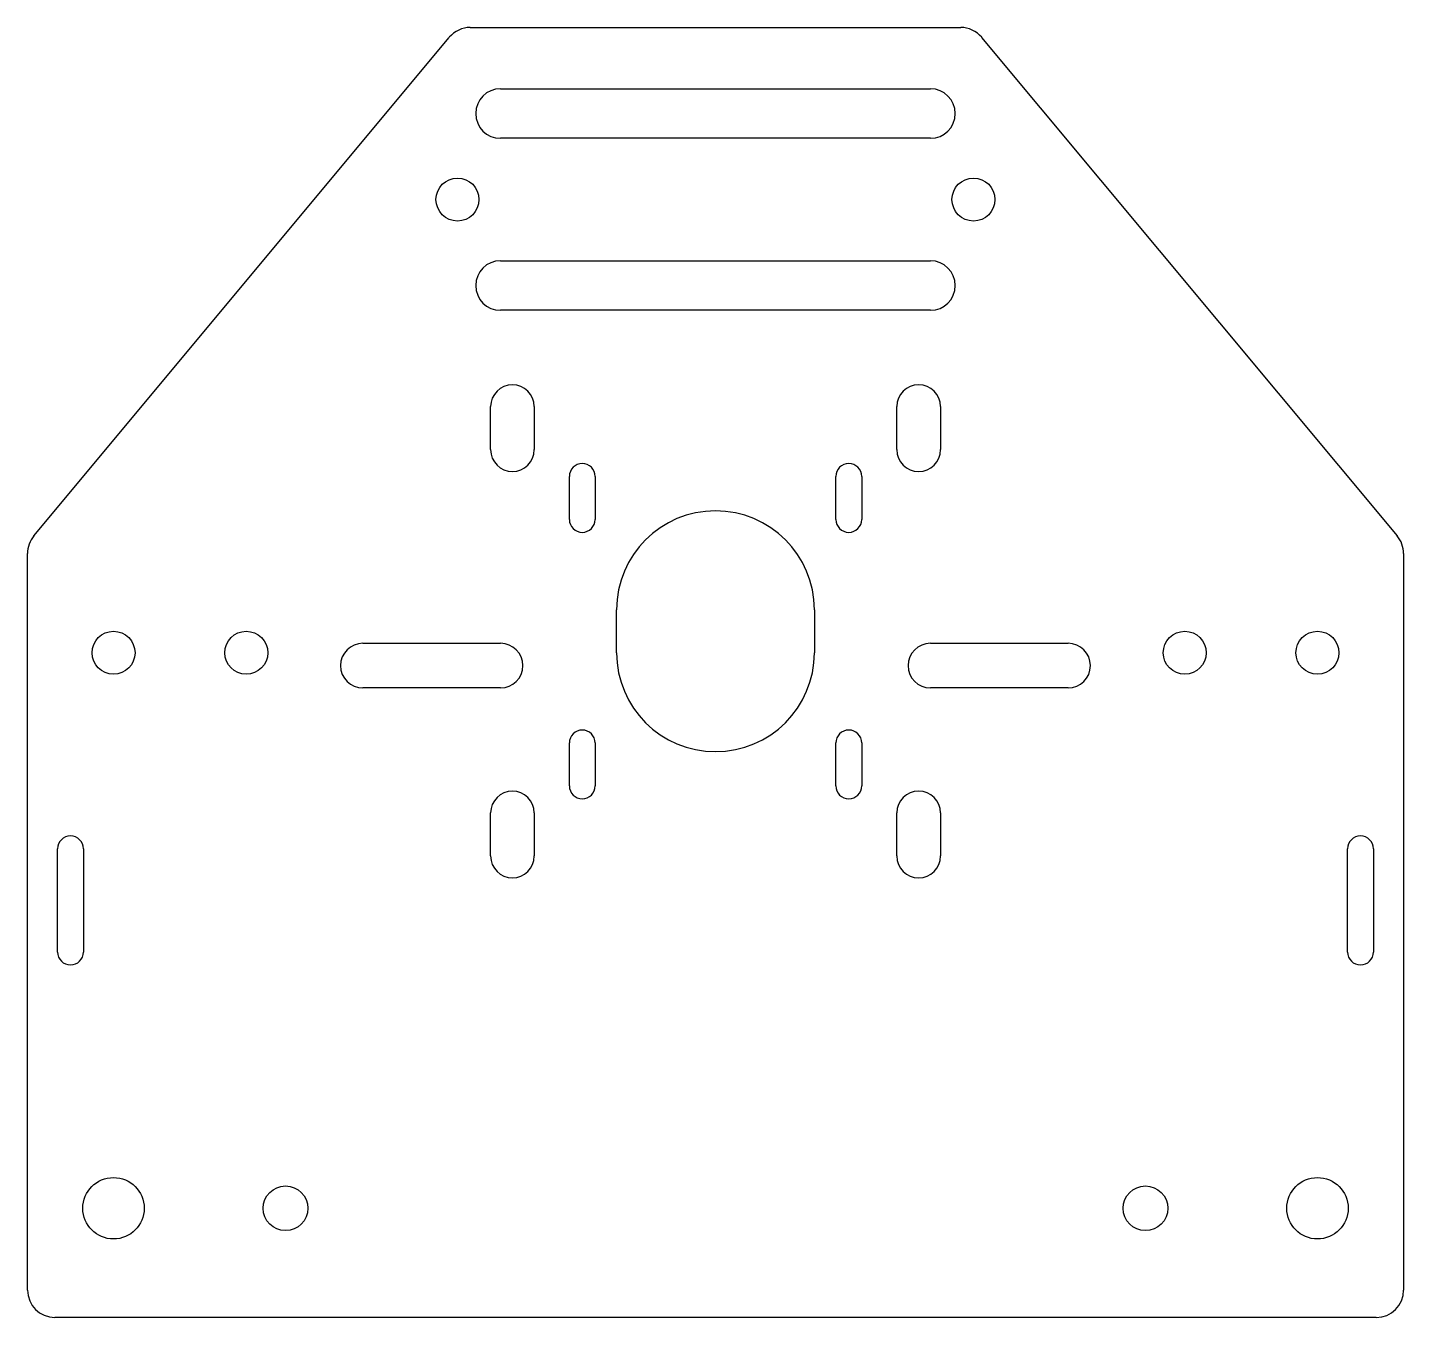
# Model space of a CAD drawing. Header units: millimetres. Extents: x 68 to 228, y 91 to 241.
import ezdxf

# ---------------------------------------------------------------- set-up
doc = ezdxf.new("R2010")
doc.units = ezdxf.units.MM
doc.layers.get('0').update_dxf_attribs({"linetype": 'CONTINUOUS'})
doc.layers.add('Visible (ANSI)', color=7, linetype='CONTINUOUS')

msp = doc.modelspace()

# ---------------------------------------------------------------- linework, layer by layer
for p, q in [((122.59, 233.65), (172.59, 233.65)), ((172.59, 227.9), (122.59, 227.9)), ((122.59, 213.65), (172.59, 213.65)), ((172.59, 207.9), (122.59, 207.9)), ((106.59, 169.17), (122.59, 169.17)), ((172.59, 169.17), (188.59, 169.17)), ((122.59, 163.97), (106.59, 163.97)), ((188.59, 163.97), (172.59, 163.97))]:
    msp.add_line(p, q)
at = {"layer": 'Visible (ANSI)'}
for p, q in [((119.08, 240.77), (176.1, 240.77)), ((68.33, 181.66), (116.64, 239.63)), ((178.54, 239.63), (226.86, 181.66)), ((121.44, 191.69), (121.44, 196.69)), ((126.52, 196.69), (126.52, 191.69)), ((168.68, 191.69), (168.68, 196.69)), ((173.76, 196.69), (173.76, 191.69)), ((130.6, 183.57), (130.6, 188.57)), ((133.6, 188.57), (133.6, 183.57)), ((161.59, 183.57), (161.59, 188.57)), ((164.59, 188.57), (164.59, 183.57)), ((67.59, 93.95), (67.59, 179.62)), ((227.59, 179.62), (227.59, 93.95)), ((136.09, 168.07), (136.09, 173.07)), ((159.09, 173.07), (159.09, 168.07)), ((130.6, 152.58), (130.6, 157.58)), ((133.6, 157.58), (133.6, 152.58)), ((161.59, 152.58), (161.59, 157.58)), ((164.59, 157.58), (164.59, 152.58)), ((121.44, 144.44), (121.44, 149.44)), ((126.52, 149.44), (126.52, 144.44)), ((168.68, 144.44), (168.68, 149.44)), ((173.76, 149.44), (173.76, 144.44)), ((71.09, 133.27), (71.09, 145.27)), ((74.09, 145.27), (74.09, 133.27)), ((221.09, 133.27), (221.09, 145.27)), ((224.09, 145.27), (224.09, 133.27)), ((224.42, 90.77), (70.77, 90.77))]:
    msp.add_line(p, q, dxfattribs=at)
for centre, radius in [((117.59, 220.77), 2.5), ((177.59, 220.77), 2.5), ((77.59, 168.07), 2.5), ((93.03, 168.07), 2.5), ((202.16, 168.07), 2.5), ((217.59, 168.07), 2.5), ((77.59, 103.47), 3.57), ((97.59, 103.47), 2.6), ((197.59, 103.47), 2.6), ((217.59, 103.47), 3.57)]:
    msp.add_circle(centre, radius, dxfattribs=at)
for centre, radius, start, end in [((119.08, 237.6), 3.18, 90, 140.1944), ((176.1, 237.6), 3.18, 39.8056, 90), ((122.59, 230.77), 2.88, 90, 270), ((172.59, 230.77), 2.88, 270, 90), ((122.59, 210.77), 2.88, 90, 270), ((172.59, 210.77), 2.88, 270, 90), ((123.98, 196.69), 2.54, 0, 180), ((171.22, 196.69), 2.54, 0, 180), ((123.98, 191.69), 2.54, 180, 0), ((171.22, 191.69), 2.54, 180, 0), ((132.1, 188.57), 1.5, 0, 180), ((163.09, 188.57), 1.5, 0, 180), ((147.59, 173.07), 11.5, 0, 180), ((132.1, 183.57), 1.5, 180, 0), ((163.09, 183.57), 1.5, 180, 0), ((70.77, 179.62), 3.18, 140.1944, 180), ((224.42, 179.62), 3.18, 0, 39.8056), ((106.59, 166.57), 2.6, 90, 270), ((122.59, 166.57), 2.6, 270, 90), ((147.59, 168.07), 11.5, 180, 0), ((172.59, 166.57), 2.6, 90, 270), ((188.59, 166.57), 2.6, 270, 90), ((132.1, 157.58), 1.5, 0, 180), ((163.09, 157.58), 1.5, 0, 180), ((132.1, 152.58), 1.5, 180, 0), ((163.09, 152.58), 1.5, 180, 0), ((123.98, 149.44), 2.54, 0, 180), ((171.22, 149.44), 2.54, 0, 180), ((72.59, 145.27), 1.5, 0, 180), ((222.59, 145.27), 1.5, 0, 180), ((123.98, 144.44), 2.54, 180, 0), ((171.22, 144.44), 2.54, 180, 0), ((72.59, 133.27), 1.5, 180, 0), ((222.59, 133.27), 1.5, 180, 0), ((70.77, 93.95), 3.17, 180, 270), ((224.42, 93.95), 3.18, 270, 0)]:
    msp.add_arc(centre, radius, start, end, dxfattribs=at)

doc.saveas('drawing.dxf')
